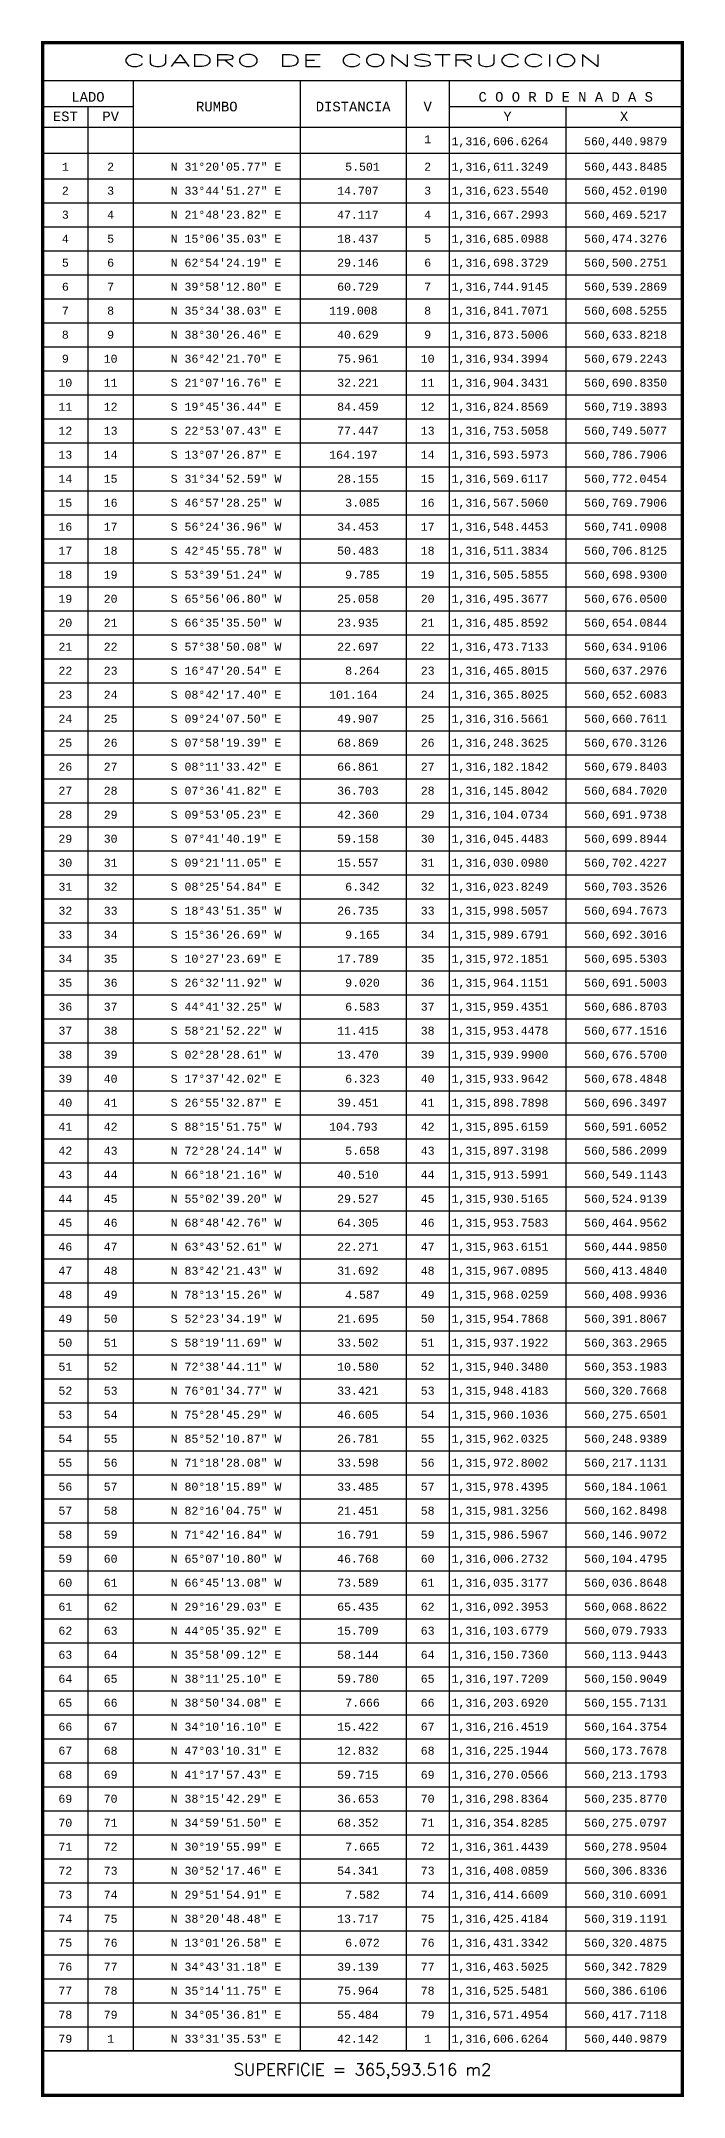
# Model space of a CAD drawing. Header units: millimetres. Extents: x 560033 to 562360, y 1315889 to 1316942.
# Drawn here: x 562159 to 562360, y 1315961 to 1316604 of the extents above; entities that cross this region are included whole.
import ezdxf
from ezdxf.enums import TextEntityAlignment as Align

# ---------------------------------------------------------------- set-up
doc = ezdxf.new("R2010")
doc.units = ezdxf.units.MM
for name, color, linetype in [('CVL_CUADCON', 1, 'Continuous'), ('CVL_CUADCON_LIN', 8, 'Continuous'), ('CVL_CUADCON_TIT', 1, 'Continuous'), ('CVL_CUADCON_TX', 2, 'Continuous')]:
    doc.layers.add(name, color=color, linetype=linetype)
doc.styles.add('HUECA1', font='hueca1.shx')
doc.styles.add('MONOTXT4', font='monotxt4.shx')

msp = doc.modelspace()

# ---------------------------------------------------------------- linework, layer by layer
at = {"layer": 'CVL_CUADCON', "color": 1, "linetype": 'Continuous', "const_width": 1, "flags": 128}
msp.add_lwpolyline([(562159.11, 1316603.3), (562359.05, 1316603.3), (562359.05, 1315961.88), (562159.11, 1315961.88)], close=True, dxfattribs=at)
at = {"layer": 'CVL_CUADCON', "color": 1, "linetype": 'Continuous', "const_width": 0.375, "flags": 128}
for points in [[(562159.11, 1316591.42), (562359.05, 1316591.42)], [(562159.11, 1316576.88), (562359.05, 1316576.88)], [(562159.11, 1315975.8), (562359.05, 1315975.8)]]:
    msp.add_lwpolyline(points, dxfattribs=at)
at = {"layer": 'CVL_CUADCON_LIN', "color": 8, "linetype": 'Continuous'}
for p, q in [((562187.44, 1316591.42), (562187.44, 1315975.8)), ((562239.61, 1316591.42), (562239.61, 1315975.8)), ((562272.72, 1316591.42), (562272.72, 1315975.8)), ((562286.19, 1316591.42), (562286.19, 1315975.8)), ((562159.11, 1316583.35), (562187.44, 1316583.35)), ((562173.26, 1316583.35), (562173.26, 1315975.8)), ((562286.19, 1316583.35), (562359.05, 1316583.35)), ((562322.62, 1316583.35), (562322.62, 1315975.8)), ((562159.11, 1316568.74), (562359.05, 1316568.74)), ((562159.11, 1316560.8), (562359.05, 1316560.8)), ((562159.11, 1316553.3), (562359.05, 1316553.3)), ((562159.11, 1316545.8), (562359.05, 1316545.8)), ((562159.11, 1316538.3), (562359.05, 1316538.3)), ((562159.11, 1316530.8), (562359.05, 1316530.8)), ((562159.11, 1316523.3), (562359.05, 1316523.3)), ((562159.11, 1316515.8), (562359.05, 1316515.8)), ((562159.11, 1316508.3), (562359.05, 1316508.3)), ((562159.11, 1316500.8), (562359.05, 1316500.8)), ((562159.11, 1316493.3), (562359.05, 1316493.3)), ((562159.11, 1316485.8), (562359.05, 1316485.8)), ((562159.11, 1316478.3), (562359.05, 1316478.3)), ((562159.11, 1316470.8), (562359.05, 1316470.8)), ((562159.11, 1316463.3), (562359.05, 1316463.3)), ((562159.11, 1316455.8), (562359.05, 1316455.8)), ((562159.11, 1316448.3), (562359.05, 1316448.3)), ((562159.11, 1316440.8), (562359.05, 1316440.8)), ((562159.11, 1316433.3), (562359.05, 1316433.3)), ((562159.11, 1316425.8), (562359.05, 1316425.8)), ((562159.11, 1316418.3), (562359.05, 1316418.3)), ((562159.11, 1316410.8), (562359.05, 1316410.8)), ((562159.11, 1316403.3), (562359.05, 1316403.3)), ((562159.11, 1316395.8), (562359.05, 1316395.8)), ((562159.11, 1316388.3), (562359.05, 1316388.3)), ((562159.11, 1316380.8), (562359.05, 1316380.8)), ((562159.11, 1316373.3), (562359.05, 1316373.3)), ((562159.11, 1316365.8), (562359.05, 1316365.8)), ((562159.11, 1316358.3), (562359.05, 1316358.3)), ((562159.11, 1316350.8), (562359.05, 1316350.8)), ((562159.11, 1316343.3), (562359.05, 1316343.3)), ((562159.11, 1316335.8), (562359.05, 1316335.8)), ((562159.11, 1316328.3), (562359.05, 1316328.3)), ((562159.11, 1316320.8), (562359.05, 1316320.8)), ((562159.11, 1316313.3), (562359.05, 1316313.3)), ((562159.11, 1316305.8), (562359.05, 1316305.8)), ((562159.11, 1316298.3), (562359.05, 1316298.3)), ((562159.11, 1316290.8), (562359.05, 1316290.8)), ((562159.11, 1316283.3), (562359.05, 1316283.3)), ((562159.11, 1316275.8), (562359.05, 1316275.8)), ((562159.11, 1316268.3), (562359.05, 1316268.3)), ((562159.11, 1316260.8), (562359.05, 1316260.8)), ((562159.11, 1316253.3), (562359.05, 1316253.3)), ((562159.11, 1316245.8), (562359.05, 1316245.8)), ((562159.11, 1316238.3), (562359.05, 1316238.3)), ((562159.11, 1316230.8), (562359.05, 1316230.8)), ((562159.11, 1316223.3), (562359.05, 1316223.3)), ((562159.11, 1316215.8), (562359.05, 1316215.8)), ((562159.11, 1316208.3), (562359.05, 1316208.3)), ((562159.11, 1316200.8), (562359.05, 1316200.8)), ((562159.11, 1316193.3), (562359.05, 1316193.3)), ((562159.11, 1316185.8), (562359.05, 1316185.8)), ((562159.11, 1316178.3), (562359.05, 1316178.3)), ((562159.11, 1316170.8), (562359.05, 1316170.8)), ((562159.11, 1316163.3), (562359.05, 1316163.3)), ((562159.11, 1316155.8), (562359.05, 1316155.8)), ((562159.11, 1316148.3), (562359.05, 1316148.3)), ((562159.11, 1316140.8), (562359.05, 1316140.8)), ((562159.11, 1316133.3), (562359.05, 1316133.3)), ((562159.11, 1316125.8), (562359.05, 1316125.8)), ((562159.11, 1316118.3), (562359.05, 1316118.3)), ((562159.11, 1316110.8), (562359.05, 1316110.8)), ((562159.11, 1316103.3), (562359.05, 1316103.3)), ((562159.11, 1316095.8), (562359.05, 1316095.8)), ((562159.11, 1316088.3), (562359.05, 1316088.3)), ((562159.11, 1316080.8), (562359.05, 1316080.8)), ((562159.11, 1316073.3), (562359.05, 1316073.3)), ((562159.11, 1316065.8), (562359.05, 1316065.8)), ((562159.11, 1316058.3), (562359.05, 1316058.3)), ((562159.11, 1316050.8), (562359.05, 1316050.8)), ((562159.11, 1316043.3), (562359.05, 1316043.3)), ((562159.11, 1316035.8), (562359.05, 1316035.8)), ((562159.11, 1316028.3), (562359.05, 1316028.3)), ((562159.11, 1316020.8), (562359.05, 1316020.8)), ((562159.11, 1316013.3), (562359.05, 1316013.3)), ((562159.11, 1316005.8), (562359.05, 1316005.8)), ((562159.11, 1315998.3), (562359.05, 1315998.3)), ((562159.11, 1315990.8), (562359.05, 1315990.8)), ((562159.11, 1315983.3), (562359.05, 1315983.3)), ((562159.11, 1315975.8), (562359.05, 1315975.8))]:
    msp.add_line(p, q, dxfattribs=at)

# ---------------------------------------------------------------- texts
at = {"layer": 'CVL_CUADCON_TIT', "color": 1, "style": 'HUECA1', "width": 1.758658}
msp.add_text('CUADRO DE CONSTRUCCION', height=3.75, dxfattribs=at).set_placement((562184.11, 1316595.87), (562334.05, 1316595.87), align=Align.FIT)
at = {"layer": 'CVL_CUADCON_TIT', "color": 1, "style": 'MONOTXT4'}
for s, p in [('LADO', (562173.26, 1316584.88)), ('C O O R D E N A D A S', (562322.61, 1316584.88)), ('EST', (562166.19, 1316578.79)), ('PV', (562180.36, 1316578.79)), ('Y', (562304.41, 1316578.79)), ('X', (562340.84, 1316578.79))]:
    msp.add_text(s, height=3, dxfattribs=at).set_placement(p, align=Align.CENTER)
at = {"layer": 'CVL_CUADCON_TIT', "color": 1}
for s, height, style, p in [('RUMBO', 3, 'MONOTXT4', (562213.54, 1316583.35)), ('DISTANCIA', 3, 'MONOTXT4', (562256.16, 1316583.35)), ('V', 3, 'MONOTXT4', (562279.46, 1316583.35)), ('SUPERFICIE = 365,593.516 m2', 3.75, 'HUECA1', (562259.08, 1315969.38))]:
    msp.add_text(s, height=height, dxfattribs=dict(at, style=style)).set_placement(p, align=Align.MIDDLE)
at = {"layer": 'CVL_CUADCON_TX', "color": 2, "style": 'MONOTXT4'}
for s, p in [('1', (562279.45, 1316571.87)), ('1', (562166.19, 1316563.3)), ('2', (562180.35, 1316563.3)), ('2', (562279.45, 1316563.3)), ('2', (562166.19, 1316555.8)), ('3', (562180.35, 1316555.8)), ('3', (562279.45, 1316555.8)), ('3', (562166.19, 1316548.3)), ('4', (562180.35, 1316548.3)), ('4', (562279.45, 1316548.3)), ('4', (562166.19, 1316540.8)), ('5', (562180.35, 1316540.8)), ('5', (562279.45, 1316540.8)), ('5', (562166.19, 1316533.3)), ('6', (562180.35, 1316533.3)), ('6', (562279.45, 1316533.3)), ('6', (562166.19, 1316525.8)), ('7', (562180.35, 1316525.8)), ('7', (562279.45, 1316525.8)), ('7', (562166.19, 1316518.3)), ('8', (562180.35, 1316518.3)), ('8', (562279.45, 1316518.3)), ('8', (562166.19, 1316510.8)), ('9', (562180.35, 1316510.8)), ('9', (562279.45, 1316510.8)), ('9', (562166.19, 1316503.3)), ('10', (562180.35, 1316503.3)), ('10', (562279.45, 1316503.3)), ('10', (562166.19, 1316495.8)), ('11', (562180.35, 1316495.8)), ('11', (562279.45, 1316495.8)), ('11', (562166.19, 1316488.3)), ('12', (562180.35, 1316488.3)), ('12', (562279.45, 1316488.3)), ('12', (562166.19, 1316480.8)), ('13', (562180.35, 1316480.8)), ('13', (562279.45, 1316480.8)), ('13', (562166.19, 1316473.3)), ('14', (562180.35, 1316473.3)), ('14', (562279.45, 1316473.3)), ('14', (562166.19, 1316465.8)), ('15', (562180.35, 1316465.8)), ('15', (562279.45, 1316465.8)), ('15', (562166.19, 1316458.3)), ('16', (562180.35, 1316458.3)), ('16', (562279.45, 1316458.3)), ('16', (562166.19, 1316450.8)), ('17', (562180.35, 1316450.8)), ('17', (562279.45, 1316450.8)), ('17', (562166.19, 1316443.3)), ('18', (562180.35, 1316443.3)), ('18', (562279.45, 1316443.3)), ('18', (562166.19, 1316435.8)), ('19', (562180.35, 1316435.8)), ('19', (562279.45, 1316435.8)), ('19', (562166.19, 1316428.3)), ('20', (562180.35, 1316428.3)), ('20', (562279.45, 1316428.3)), ('20', (562166.19, 1316420.8)), ('21', (562180.35, 1316420.8)), ('21', (562279.45, 1316420.8)), ('21', (562166.19, 1316413.3)), ('22', (562180.35, 1316413.3)), ('22', (562279.45, 1316413.3)), ('22', (562166.19, 1316405.8)), ('23', (562180.35, 1316405.8)), ('23', (562279.45, 1316405.8)), ('23', (562166.19, 1316398.3)), ('24', (562180.35, 1316398.3)), ('24', (562279.45, 1316398.3)), ('24', (562166.19, 1316390.8)), ('25', (562180.35, 1316390.8)), ('25', (562279.45, 1316390.8)), ('25', (562166.19, 1316383.3)), ('26', (562180.35, 1316383.3)), ('26', (562279.45, 1316383.3)), ('26', (562166.19, 1316375.8)), ('27', (562180.35, 1316375.8)), ('27', (562279.45, 1316375.8)), ('27', (562166.19, 1316368.3)), ('28', (562180.35, 1316368.3)), ('28', (562279.45, 1316368.3)), ('28', (562166.19, 1316360.8)), ('29', (562180.35, 1316360.8)), ('29', (562279.45, 1316360.8)), ('29', (562166.19, 1316353.3)), ('30', (562180.35, 1316353.3)), ('30', (562279.45, 1316353.3)), ('30', (562166.19, 1316345.8)), ('31', (562180.35, 1316345.8)), ('31', (562279.45, 1316345.8)), ('31', (562166.19, 1316338.3)), ('32', (562180.35, 1316338.3)), ('32', (562279.45, 1316338.3)), ('32', (562166.19, 1316330.8)), ('33', (562180.35, 1316330.8)), ('33', (562279.45, 1316330.8)), ('33', (562166.19, 1316323.3)), ('34', (562180.35, 1316323.3)), ('34', (562279.45, 1316323.3)), ('34', (562166.19, 1316315.8)), ('35', (562180.35, 1316315.8)), ('35', (562279.45, 1316315.8)), ('35', (562166.19, 1316308.3)), ('36', (562180.35, 1316308.3)), ('36', (562279.45, 1316308.3)), ('36', (562166.19, 1316300.8)), ('37', (562180.35, 1316300.8)), ('37', (562279.45, 1316300.8)), ('37', (562166.19, 1316293.3)), ('38', (562180.35, 1316293.3)), ('38', (562279.45, 1316293.3)), ('38', (562166.19, 1316285.8)), ('39', (562180.35, 1316285.8)), ('39', (562279.45, 1316285.8)), ('39', (562166.19, 1316278.3)), ('40', (562180.35, 1316278.3)), ('40', (562279.45, 1316278.3)), ('40', (562166.19, 1316270.8)), ('41', (562180.35, 1316270.8)), ('41', (562279.45, 1316270.8)), ('41', (562166.19, 1316263.3)), ('42', (562180.35, 1316263.3)), ('42', (562279.45, 1316263.3)), ('42', (562166.19, 1316255.8)), ('43', (562180.35, 1316255.8)), ('43', (562279.45, 1316255.8)), ('43', (562166.19, 1316248.3)), ('44', (562180.35, 1316248.3)), ('44', (562279.45, 1316248.3)), ('44', (562166.19, 1316240.8)), ('45', (562180.35, 1316240.8)), ('45', (562279.45, 1316240.8)), ('45', (562166.19, 1316233.3)), ('46', (562180.35, 1316233.3)), ('46', (562279.45, 1316233.3)), ('46', (562166.19, 1316225.8)), ('47', (562180.35, 1316225.8)), ('47', (562279.45, 1316225.8)), ('47', (562166.19, 1316218.3)), ('48', (562180.35, 1316218.3)), ('48', (562279.45, 1316218.3)), ('48', (562166.19, 1316210.8)), ('49', (562180.35, 1316210.8)), ('49', (562279.45, 1316210.8)), ('49', (562166.19, 1316203.3)), ('50', (562180.35, 1316203.3)), ('50', (562279.45, 1316203.3)), ('50', (562166.19, 1316195.8)), ('51', (562180.35, 1316195.8)), ('51', (562279.45, 1316195.8)), ('51', (562166.19, 1316188.3)), ('52', (562180.35, 1316188.3)), ('52', (562279.45, 1316188.3)), ('52', (562166.19, 1316180.8)), ('53', (562180.35, 1316180.8)), ('53', (562279.45, 1316180.8)), ('53', (562166.19, 1316173.3)), ('54', (562180.35, 1316173.3)), ('54', (562279.45, 1316173.3)), ('54', (562166.19, 1316165.8)), ('55', (562180.35, 1316165.8)), ('55', (562279.45, 1316165.8)), ('55', (562166.19, 1316158.3)), ('56', (562180.35, 1316158.3)), ('56', (562279.45, 1316158.3)), ('56', (562166.19, 1316150.8)), ('57', (562180.35, 1316150.8)), ('57', (562279.45, 1316150.8)), ('57', (562166.19, 1316143.3)), ('58', (562180.35, 1316143.3)), ('58', (562279.45, 1316143.3)), ('58', (562166.19, 1316135.8)), ('59', (562180.35, 1316135.8)), ('59', (562279.45, 1316135.8)), ('59', (562166.19, 1316128.3)), ('60', (562180.35, 1316128.3)), ('60', (562279.45, 1316128.3)), ('60', (562166.19, 1316120.8)), ('61', (562180.35, 1316120.8)), ('61', (562279.45, 1316120.8)), ('61', (562166.19, 1316113.3)), ('62', (562180.35, 1316113.3)), ('62', (562279.45, 1316113.3)), ('62', (562166.19, 1316105.8)), ('63', (562180.35, 1316105.8)), ('63', (562279.45, 1316105.8)), ('63', (562166.19, 1316098.3)), ('64', (562180.35, 1316098.3)), ('64', (562279.45, 1316098.3)), ('64', (562166.19, 1316090.8)), ('65', (562180.35, 1316090.8)), ('65', (562279.45, 1316090.8)), ('65', (562166.19, 1316083.3)), ('66', (562180.35, 1316083.3)), ('66', (562279.45, 1316083.3)), ('66', (562166.19, 1316075.8)), ('67', (562180.35, 1316075.8)), ('67', (562279.45, 1316075.8)), ('67', (562166.19, 1316068.3)), ('68', (562180.35, 1316068.3)), ('68', (562279.45, 1316068.3)), ('68', (562166.19, 1316060.8)), ('69', (562180.35, 1316060.8)), ('69', (562279.45, 1316060.8)), ('69', (562166.19, 1316053.3)), ('70', (562180.35, 1316053.3)), ('70', (562279.45, 1316053.3)), ('70', (562166.19, 1316045.8)), ('71', (562180.35, 1316045.8)), ('71', (562279.45, 1316045.8)), ('71', (562166.19, 1316038.3)), ('72', (562180.35, 1316038.3)), ('72', (562279.45, 1316038.3)), ('72', (562166.19, 1316030.8)), ('73', (562180.35, 1316030.8)), ('73', (562279.45, 1316030.8)), ('73', (562166.19, 1316023.3)), ('74', (562180.35, 1316023.3)), ('74', (562279.45, 1316023.3)), ('74', (562166.19, 1316015.8)), ('75', (562180.35, 1316015.8)), ('75', (562279.45, 1316015.8)), ('75', (562166.19, 1316008.3)), ('76', (562180.35, 1316008.3)), ('76', (562279.45, 1316008.3)), ('76', (562166.19, 1316000.8)), ('77', (562180.35, 1316000.8)), ('77', (562279.45, 1316000.8)), ('77', (562166.19, 1315993.3)), ('78', (562180.35, 1315993.3)), ('78', (562279.45, 1315993.3)), ('78', (562166.19, 1315985.8)), ('79', (562180.35, 1315985.8)), ('79', (562279.45, 1315985.8)), ('79', (562166.19, 1315978.3)), ('1', (562180.35, 1315978.3)), ('1', (562279.45, 1315978.3))]:
    msp.add_text(s, height=2.5, dxfattribs=at).set_placement(p, align=Align.CENTER)
for s, p in [('1,316,606.6264', (562286.91, 1316571.24)), ('560,440.9879', (562328.34, 1316571.24)), ('N 31%%d20\'05.77" E', (562199.11, 1316563.3)), ('5.501', (562253.66, 1316563.3)), ('1,316,611.3249', (562286.91, 1316563.3)), ('560,443.8485', (562328.34, 1316563.3)), ('N 33%%d44\'51.27" E', (562199.11, 1316555.8)), ('14.707', (562251.16, 1316555.8)), ('1,316,623.5540', (562286.91, 1316555.8)), ('560,452.0190', (562328.34, 1316555.8)), ('N 21%%d48\'23.82" E', (562199.11, 1316548.3)), ('47.117', (562251.16, 1316548.3)), ('1,316,667.2993', (562286.91, 1316548.3)), ('560,469.5217', (562328.34, 1316548.3)), ('N 15%%d06\'35.03" E', (562199.11, 1316540.8)), ('18.437', (562251.16, 1316540.8)), ('1,316,685.0988', (562286.91, 1316540.8)), ('560,474.3276', (562328.34, 1316540.8)), ('N 62%%d54\'24.19" E', (562199.11, 1316533.3)), ('29.146', (562251.16, 1316533.3)), ('1,316,698.3729', (562286.91, 1316533.3)), ('560,500.2751', (562328.34, 1316533.3)), ('N 39%%d58\'12.80" E', (562199.11, 1316525.8)), ('60.729', (562251.16, 1316525.8)), ('1,316,744.9145', (562286.91, 1316525.8)), ('560,539.2869', (562328.34, 1316525.8)), ('N 35%%d34\'38.03" E', (562199.11, 1316518.3)), ('119.008', (562248.66, 1316518.3)), ('1,316,841.7071', (562286.91, 1316518.3)), ('560,608.5255', (562328.34, 1316518.3)), ('N 38%%d30\'26.46" E', (562199.11, 1316510.8)), ('40.629', (562251.16, 1316510.8)), ('1,316,873.5006', (562286.91, 1316510.8)), ('560,633.8218', (562328.34, 1316510.8)), ('N 36%%d42\'21.70" E', (562199.11, 1316503.3)), ('75.961', (562251.16, 1316503.3)), ('1,316,934.3994', (562286.91, 1316503.3)), ('560,679.2243', (562328.34, 1316503.3)), ('S 21%%d07\'16.76" E', (562199.11, 1316495.8)), ('32.221', (562251.16, 1316495.8)), ('1,316,904.3431', (562286.91, 1316495.8)), ('560,690.8350', (562328.34, 1316495.8)), ('S 19%%d45\'36.44" E', (562199.11, 1316488.3)), ('84.459', (562251.16, 1316488.3)), ('1,316,824.8569', (562286.91, 1316488.3)), ('560,719.3893', (562328.34, 1316488.3)), ('S 22%%d53\'07.43" E', (562199.11, 1316480.8)), ('77.447', (562251.16, 1316480.8)), ('1,316,753.5058', (562286.91, 1316480.8)), ('560,749.5077', (562328.34, 1316480.8)), ('S 13%%d07\'26.87" E', (562199.11, 1316473.3)), ('164.197', (562248.66, 1316473.3)), ('1,316,593.5973', (562286.91, 1316473.3)), ('560,786.7906', (562328.34, 1316473.3)), ('S 31%%d34\'52.59" W', (562199.11, 1316465.8)), ('28.155', (562251.16, 1316465.8)), ('1,316,569.6117', (562286.91, 1316465.8)), ('560,772.0454', (562328.34, 1316465.8)), ('S 46%%d57\'28.25" W', (562199.11, 1316458.3)), ('3.085', (562253.66, 1316458.3)), ('1,316,567.5060', (562286.91, 1316458.3)), ('560,769.7906', (562328.34, 1316458.3)), ('S 56%%d24\'36.96" W', (562199.11, 1316450.8)), ('34.453', (562251.16, 1316450.8)), ('1,316,548.4453', (562286.91, 1316450.8)), ('560,741.0908', (562328.34, 1316450.8)), ('S 42%%d45\'55.78" W', (562199.11, 1316443.3)), ('50.483', (562251.16, 1316443.3)), ('1,316,511.3834', (562286.91, 1316443.3)), ('560,706.8125', (562328.34, 1316443.3)), ('S 53%%d39\'51.24" W', (562199.11, 1316435.8)), ('9.785', (562253.66, 1316435.8)), ('1,316,505.5855', (562286.91, 1316435.8)), ('560,698.9300', (562328.34, 1316435.8)), ('S 65%%d56\'06.80" W', (562199.11, 1316428.3)), ('25.058', (562251.16, 1316428.3)), ('1,316,495.3677', (562286.91, 1316428.3)), ('560,676.0500', (562328.34, 1316428.3)), ('S 66%%d35\'35.50" W', (562199.11, 1316420.8)), ('23.935', (562251.16, 1316420.8)), ('1,316,485.8592', (562286.91, 1316420.8)), ('560,654.0844', (562328.34, 1316420.8)), ('S 57%%d38\'50.08" W', (562199.11, 1316413.3)), ('22.697', (562251.16, 1316413.3)), ('1,316,473.7133', (562286.91, 1316413.3)), ('560,634.9106', (562328.34, 1316413.3)), ('S 16%%d47\'20.54" E', (562199.11, 1316405.8)), ('8.264', (562253.66, 1316405.8)), ('1,316,465.8015', (562286.91, 1316405.8)), ('560,637.2976', (562328.34, 1316405.8)), ('S 08%%d42\'17.40" E', (562199.11, 1316398.3)), ('101.164', (562248.66, 1316398.3)), ('1,316,365.8025', (562286.91, 1316398.3)), ('560,652.6083', (562328.34, 1316398.3)), ('S 09%%d24\'07.50" E', (562199.11, 1316390.8)), ('49.907', (562251.16, 1316390.8)), ('1,316,316.5661', (562286.91, 1316390.8)), ('560,660.7611', (562328.34, 1316390.8)), ('S 07%%d58\'19.39" E', (562199.11, 1316383.3)), ('68.869', (562251.16, 1316383.3)), ('1,316,248.3625', (562286.91, 1316383.3)), ('560,670.3126', (562328.34, 1316383.3)), ('S 08%%d11\'33.42" E', (562199.11, 1316375.8)), ('66.861', (562251.16, 1316375.8)), ('1,316,182.1842', (562286.91, 1316375.8)), ('560,679.8403', (562328.34, 1316375.8)), ('S 07%%d36\'41.82" E', (562199.11, 1316368.3)), ('36.703', (562251.16, 1316368.3)), ('1,316,145.8042', (562286.91, 1316368.3)), ('560,684.7020', (562328.34, 1316368.3)), ('S 09%%d53\'05.23" E', (562199.11, 1316360.8)), ('42.360', (562251.16, 1316360.8)), ('1,316,104.0734', (562286.91, 1316360.8)), ('560,691.9738', (562328.34, 1316360.8)), ('S 07%%d41\'40.19" E', (562199.11, 1316353.3)), ('59.158', (562251.16, 1316353.3)), ('1,316,045.4483', (562286.91, 1316353.3)), ('560,699.8944', (562328.34, 1316353.3)), ('S 09%%d21\'11.05" E', (562199.11, 1316345.8)), ('15.557', (562251.16, 1316345.8)), ('1,316,030.0980', (562286.91, 1316345.8)), ('560,702.4227', (562328.34, 1316345.8)), ('S 08%%d25\'54.84" E', (562199.11, 1316338.3)), ('6.342', (562253.66, 1316338.3)), ('1,316,023.8249', (562286.91, 1316338.3)), ('560,703.3526', (562328.34, 1316338.3)), ('S 18%%d43\'51.35" W', (562199.11, 1316330.8)), ('26.735', (562251.16, 1316330.8)), ('1,315,998.5057', (562286.91, 1316330.8)), ('560,694.7673', (562328.34, 1316330.8)), ('S 15%%d36\'26.69" W', (562199.11, 1316323.3)), ('9.165', (562253.66, 1316323.3)), ('1,315,989.6791', (562286.91, 1316323.3)), ('560,692.3016', (562328.34, 1316323.3)), ('S 10%%d27\'23.69" E', (562199.11, 1316315.8)), ('17.789', (562251.16, 1316315.8)), ('1,315,972.1851', (562286.91, 1316315.8)), ('560,695.5303', (562328.34, 1316315.8)), ('S 26%%d32\'11.92" W', (562199.11, 1316308.3)), ('9.020', (562253.66, 1316308.3)), ('1,315,964.1151', (562286.91, 1316308.3)), ('560,691.5003', (562328.34, 1316308.3)), ('S 44%%d41\'32.25" W', (562199.11, 1316300.8)), ('6.583', (562253.66, 1316300.8)), ('1,315,959.4351', (562286.91, 1316300.8)), ('560,686.8703', (562328.34, 1316300.8)), ('S 58%%d21\'52.22" W', (562199.11, 1316293.3)), ('11.415', (562251.16, 1316293.3)), ('1,315,953.4478', (562286.91, 1316293.3)), ('560,677.1516', (562328.34, 1316293.3)), ('S 02%%d28\'28.61" W', (562199.11, 1316285.8)), ('13.470', (562251.16, 1316285.8)), ('1,315,939.9900', (562286.91, 1316285.8)), ('560,676.5700', (562328.34, 1316285.8)), ('S 17%%d37\'42.02" E', (562199.11, 1316278.3)), ('6.323', (562253.66, 1316278.3)), ('1,315,933.9642', (562286.91, 1316278.3)), ('560,678.4848', (562328.34, 1316278.3)), ('S 26%%d55\'32.87" E', (562199.11, 1316270.8)), ('39.451', (562251.16, 1316270.8)), ('1,315,898.7898', (562286.91, 1316270.8)), ('560,696.3497', (562328.34, 1316270.8)), ('S 88%%d15\'51.75" W', (562199.11, 1316263.3)), ('104.793', (562248.66, 1316263.3)), ('1,315,895.6159', (562286.91, 1316263.3)), ('560,591.6052', (562328.34, 1316263.3)), ('N 72%%d28\'24.14" W', (562199.11, 1316255.8)), ('5.658', (562253.66, 1316255.8)), ('1,315,897.3198', (562286.91, 1316255.8)), ('560,586.2099', (562328.34, 1316255.8)), ('N 66%%d18\'21.16" W', (562199.11, 1316248.3)), ('40.510', (562251.16, 1316248.3)), ('1,315,913.5991', (562286.91, 1316248.3)), ('560,549.1143', (562328.34, 1316248.3)), ('N 55%%d02\'39.20" W', (562199.11, 1316240.8)), ('29.527', (562251.16, 1316240.8)), ('1,315,930.5165', (562286.91, 1316240.8)), ('560,524.9139', (562328.34, 1316240.8)), ('N 68%%d48\'42.76" W', (562199.11, 1316233.3)), ('64.305', (562251.16, 1316233.3)), ('1,315,953.7583', (562286.91, 1316233.3)), ('560,464.9562', (562328.34, 1316233.3)), ('N 63%%d43\'52.61" W', (562199.11, 1316225.8)), ('22.271', (562251.16, 1316225.8)), ('1,315,963.6151', (562286.91, 1316225.8)), ('560,444.9850', (562328.34, 1316225.8)), ('N 83%%d42\'21.43" W', (562199.11, 1316218.3)), ('31.692', (562251.16, 1316218.3)), ('1,315,967.0895', (562286.91, 1316218.3)), ('560,413.4840', (562328.34, 1316218.3)), ('N 78%%d13\'15.26" W', (562199.11, 1316210.8)), ('4.587', (562253.66, 1316210.8)), ('1,315,968.0259', (562286.91, 1316210.8)), ('560,408.9936', (562328.34, 1316210.8)), ('S 52%%d23\'34.19" W', (562199.11, 1316203.3)), ('21.695', (562251.16, 1316203.3)), ('1,315,954.7868', (562286.91, 1316203.3)), ('560,391.8067', (562328.34, 1316203.3)), ('S 58%%d19\'11.69" W', (562199.11, 1316195.8)), ('33.502', (562251.16, 1316195.8)), ('1,315,937.1922', (562286.91, 1316195.8)), ('560,363.2965', (562328.34, 1316195.8)), ('N 72%%d38\'44.11" W', (562199.11, 1316188.3)), ('10.580', (562251.16, 1316188.3)), ('1,315,940.3480', (562286.91, 1316188.3)), ('560,353.1983', (562328.34, 1316188.3)), ('N 76%%d01\'34.77" W', (562199.11, 1316180.8)), ('33.421', (562251.16, 1316180.8)), ('1,315,948.4183', (562286.91, 1316180.8)), ('560,320.7668', (562328.34, 1316180.8)), ('N 75%%d28\'45.29" W', (562199.11, 1316173.3)), ('46.605', (562251.16, 1316173.3)), ('1,315,960.1036', (562286.91, 1316173.3)), ('560,275.6501', (562328.34, 1316173.3)), ('N 85%%d52\'10.87" W', (562199.11, 1316165.8)), ('26.781', (562251.16, 1316165.8)), ('1,315,962.0325', (562286.91, 1316165.8)), ('560,248.9389', (562328.34, 1316165.8)), ('N 71%%d18\'28.08" W', (562199.11, 1316158.3)), ('33.598', (562251.16, 1316158.3)), ('1,315,972.8002', (562286.91, 1316158.3)), ('560,217.1131', (562328.34, 1316158.3)), ('N 80%%d18\'15.89" W', (562199.11, 1316150.8)), ('33.485', (562251.16, 1316150.8)), ('1,315,978.4395', (562286.91, 1316150.8)), ('560,184.1061', (562328.34, 1316150.8)), ('N 82%%d16\'04.75" W', (562199.11, 1316143.3)), ('21.451', (562251.16, 1316143.3)), ('1,315,981.3256', (562286.91, 1316143.3)), ('560,162.8498', (562328.34, 1316143.3)), ('N 71%%d42\'16.84" W', (562199.11, 1316135.8)), ('16.791', (562251.16, 1316135.8)), ('1,315,986.5967', (562286.91, 1316135.8)), ('560,146.9072', (562328.34, 1316135.8)), ('N 65%%d07\'10.80" W', (562199.11, 1316128.3)), ('46.768', (562251.16, 1316128.3)), ('1,316,006.2732', (562286.91, 1316128.3)), ('560,104.4795', (562328.34, 1316128.3)), ('N 66%%d45\'13.08" W', (562199.11, 1316120.8)), ('73.589', (562251.16, 1316120.8)), ('1,316,035.3177', (562286.91, 1316120.8)), ('560,036.8648', (562328.34, 1316120.8)), ('N 29%%d16\'29.03" E', (562199.11, 1316113.3)), ('65.435', (562251.16, 1316113.3)), ('1,316,092.3953', (562286.91, 1316113.3)), ('560,068.8622', (562328.34, 1316113.3)), ('N 44%%d05\'35.92" E', (562199.11, 1316105.8)), ('15.709', (562251.16, 1316105.8)), ('1,316,103.6779', (562286.91, 1316105.8)), ('560,079.7933', (562328.34, 1316105.8)), ('N 35%%d58\'09.12" E', (562199.11, 1316098.3)), ('58.144', (562251.16, 1316098.3)), ('1,316,150.7360', (562286.91, 1316098.3)), ('560,113.9443', (562328.34, 1316098.3)), ('N 38%%d11\'25.10" E', (562199.11, 1316090.8)), ('59.780', (562251.16, 1316090.8)), ('1,316,197.7209', (562286.91, 1316090.8)), ('560,150.9049', (562328.34, 1316090.8)), ('N 38%%d50\'34.08" E', (562199.11, 1316083.3)), ('7.666', (562253.66, 1316083.3)), ('1,316,203.6920', (562286.91, 1316083.3)), ('560,155.7131', (562328.34, 1316083.3)), ('N 34%%d10\'16.10" E', (562199.11, 1316075.8)), ('15.422', (562251.16, 1316075.8)), ('1,316,216.4519', (562286.91, 1316075.8)), ('560,164.3754', (562328.34, 1316075.8)), ('N 47%%d03\'10.31" E', (562199.11, 1316068.3)), ('12.832', (562251.16, 1316068.3)), ('1,316,225.1944', (562286.91, 1316068.3)), ('560,173.7678', (562328.34, 1316068.3)), ('N 41%%d17\'57.43" E', (562199.11, 1316060.8)), ('59.715', (562251.16, 1316060.8)), ('1,316,270.0566', (562286.91, 1316060.8)), ('560,213.1793', (562328.34, 1316060.8)), ('N 38%%d15\'42.29" E', (562199.11, 1316053.3)), ('36.653', (562251.16, 1316053.3)), ('1,316,298.8364', (562286.91, 1316053.3)), ('560,235.8770', (562328.34, 1316053.3)), ('N 34%%d59\'51.50" E', (562199.11, 1316045.8)), ('68.352', (562251.16, 1316045.8)), ('1,316,354.8285', (562286.91, 1316045.8)), ('560,275.0797', (562328.34, 1316045.8)), ('N 30%%d19\'55.99" E', (562199.11, 1316038.3)), ('7.665', (562253.66, 1316038.3)), ('1,316,361.4439', (562286.91, 1316038.3)), ('560,278.9504', (562328.34, 1316038.3)), ('N 30%%d52\'17.46" E', (562199.11, 1316030.8)), ('54.341', (562251.16, 1316030.8)), ('1,316,408.0859', (562286.91, 1316030.8)), ('560,306.8336', (562328.34, 1316030.8)), ('N 29%%d51\'54.91" E', (562199.11, 1316023.3)), ('7.582', (562253.66, 1316023.3)), ('1,316,414.6609', (562286.91, 1316023.3)), ('560,310.6091', (562328.34, 1316023.3)), ('N 38%%d20\'48.48" E', (562199.11, 1316015.8)), ('13.717', (562251.16, 1316015.8)), ('1,316,425.4184', (562286.91, 1316015.8)), ('560,319.1191', (562328.34, 1316015.8)), ('N 13%%d01\'26.58" E', (562199.11, 1316008.3)), ('6.072', (562253.66, 1316008.3)), ('1,316,431.3342', (562286.91, 1316008.3)), ('560,320.4875', (562328.34, 1316008.3)), ('N 34%%d43\'31.18" E', (562199.11, 1316000.8)), ('39.139', (562251.16, 1316000.8)), ('1,316,463.5025', (562286.91, 1316000.8)), ('560,342.7829', (562328.34, 1316000.8)), ('N 35%%d14\'11.75" E', (562199.11, 1315993.3)), ('75.964', (562251.16, 1315993.3)), ('1,316,525.5481', (562286.91, 1315993.3)), ('560,386.6106', (562328.34, 1315993.3)), ('N 34%%d05\'36.81" E', (562199.11, 1315985.8)), ('55.484', (562251.16, 1315985.8)), ('1,316,571.4954', (562286.91, 1315985.8)), ('560,417.7118', (562328.34, 1315985.8)), ('N 33%%d31\'35.53" E', (562199.11, 1315978.3)), ('42.142', (562251.16, 1315978.3)), ('1,316,606.6264', (562286.91, 1315978.3)), ('560,440.9879', (562328.34, 1315978.3))]:
    msp.add_text(s, height=2.5, dxfattribs=at).set_placement(p)

doc.saveas('drawing.dxf')
